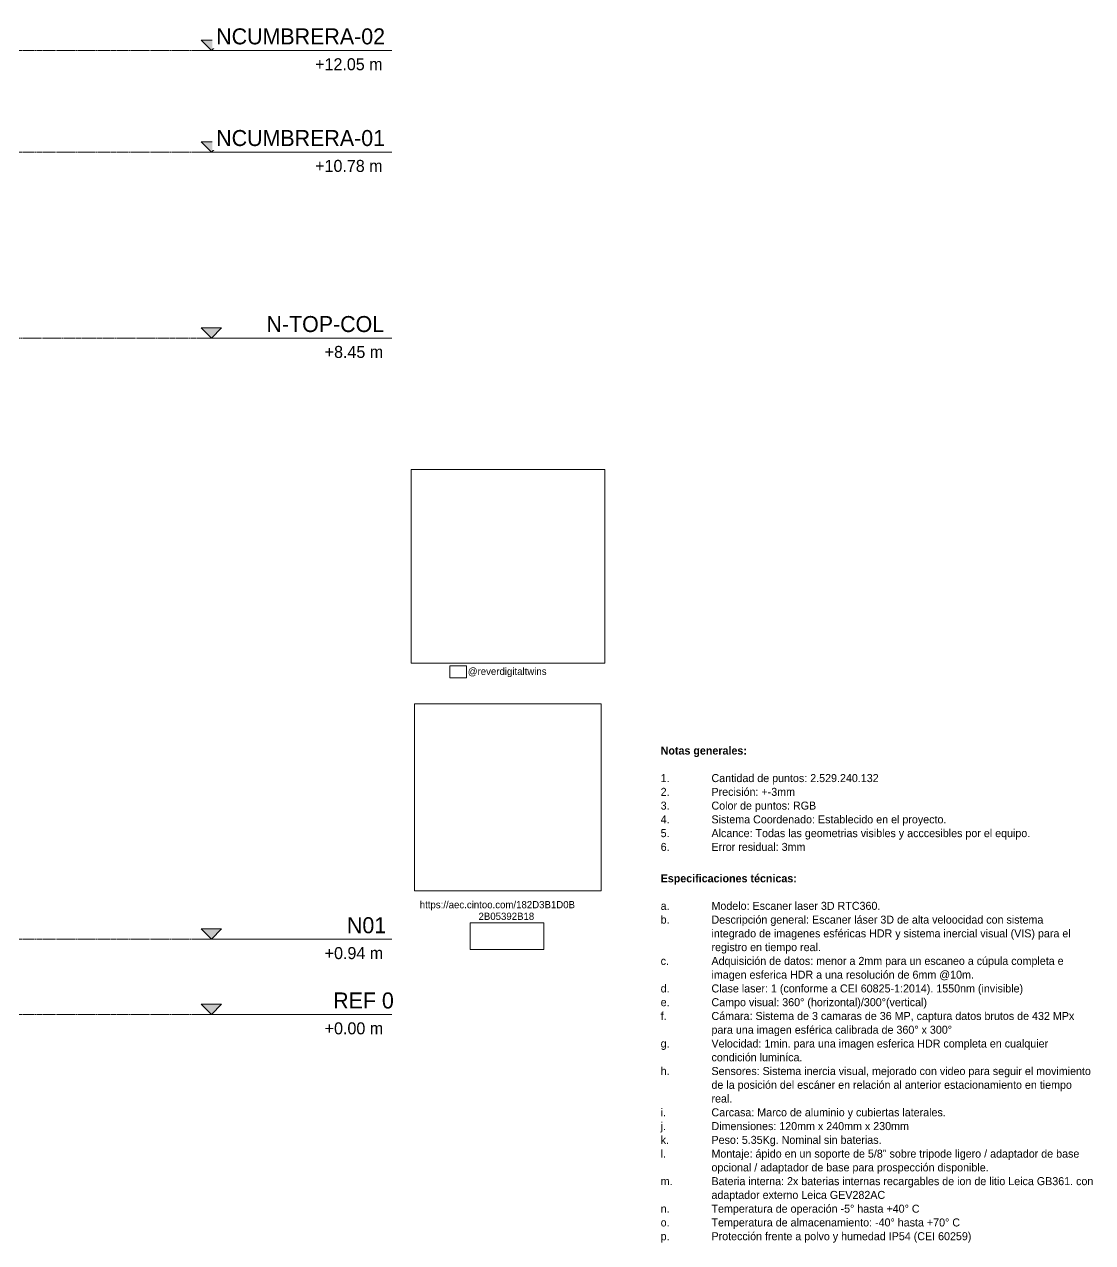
# Model space of a CAD drawing. Header units: centimetres. Extents: x -6747 to 14796, y -285 to 1548.
# Drawn here: x 13461 to 14796, y -285 to 1237 of the extents above; entities that cross this region are included whole.
import ezdxf

# ---------------------------------------------------------------- set-up
doc = ezdxf.new("R2010")
doc.units = ezdxf.units.CM
doc.linetypes.add('Centre', pattern=[3.175, 0.635, -0.475, 1.59, -0.475])
doc.linetypes.add('Dash', pattern=[0.635, 0.3175, -0.3175])
for name, color, linetype, lineweight in [('A-FLOR-LEVL', 7, 'Continuous', 9), ('G-ANNO-REFR', 7, 'Dash', 18), ('G-ANNO-TEXT', 7, 'Continuous', 9)]:
    doc.layers.add(name, color=color, linetype=linetype, lineweight=lineweight)
doc.styles.add('Century Gothic', font='GOTHIC.TTF', dxfattribs={"height": 20})
doc.styles.add('Century Gothic_1', font='GOTHIC.TTF', dxfattribs={"height": 15})
doc.styles.add('Century Gothic_3', font='GOTHIC.TTF', dxfattribs={"height": 9})
doc.styles.add('Century Gothic_4', font='GOTHIC.TTF', dxfattribs={"height": 10})
doc.styles.add('Century Gothic_B', font='GOTHICB.TTF', dxfattribs={"height": 10})
picture_1 = doc.add_image_def('image1.jpg', size_in_pixel=(275, 100))
picture_2 = doc.add_image_def('image2.png', size_in_pixel=(160, 160))
picture_3 = doc.add_image_def('image3.jpeg', size_in_pixel=(2000, 2000))
picture_4 = doc.add_image_def('image4.jpg', size_in_pixel=(434, 317))

# ---------------------------------------------------------------- blocks, each defined once
blk = doc.blocks.new('Level - Con_Triangulo-1145637-Elevación Eje 16')
at = {"layer": 'A-FLOR-LEVL', "true_color": 0xe2e2e2}
blk.add_hatch(color=254, dxfattribs=at).paths.add_polyline_path([(-6508.6, 12.9), (-6495.8, 0), (-6482.9, 12.9)])
at = {"layer": 'A-FLOR-LEVL', "color": 253, "true_color": 0xaaaaaa}
for p, q in [((-6482.9, 0), (-6721.3, 0)), ((-6508.6, 12.9), (-6482.9, 12.9)), ((-6495.8, 0), (-6508.6, 12.9)), ((-6482.9, 12.9), (-6495.8, 0))]:
    blk.add_line(p, q, dxfattribs=at)

msp = doc.modelspace()

# ---------------------------------------------------------------- linework, layer by layer
at = {"layer": 'A-FLOR-LEVL', "color": 253, "linetype": 'Centre', "true_color": 0xaaaaaa}
for p, q in [((6967.439, 1204.505), (13681.569, 1204.505)), ((6967.439, 1077.508), (13681.569, 1077.508)), ((13681.569, 845.103), (6967.439, 845.103)), ((6967.439, 94), (13681.569, 94)), ((6967.439, 0), (13681.569, 0))]:
    msp.add_line(p, q, dxfattribs=at)

# ---------------------------------------------------------------- block references
at = {"layer": 'A-FLOR-LEVL', "color": 253, "true_color": 0xaaaaaa, "extrusion": (0, 0, -1)}
for p in [(-7198.673, 1204.505), (-7198.673, 1077.508), (-7198.673, 845.103), (-7198.673, 94), (-7198.673, 0)]:
    msp.add_blockref('Level - Con_Triangulo-1145637-Elevación Eje 16', p, dxfattribs=at)

# ---------------------------------------------------------------- texts
at = {"layer": 'G-ANNO-TEXT', "attachment_point": 1}
for s, insert, char_height, width, style in [('@reverdigitaltwins', (14014.932, 433.164), 9, 128.67084, 'Century Gothic_3'), ('Notas generales:', (14255.995, 334.701), 10, 141.49784, 'Century Gothic_B'), ('1.', (14255.995, 300.305), 10, 76.96958, 'Century Gothic_4'), ('Cantidad de puntos: 2.529.240.132', (14319.495, 300.305), 10, 287.40497, 'Century Gothic_4'), ('2.', (14255.995, 283.107), 10, 76.96958, 'Century Gothic_4'), ('Precisión: +-3mm', (14319.495, 283.107), 10, 141.097, 'Century Gothic_4'), ('3.', (14255.995, 265.909), 10, 76.96958, 'Century Gothic_4'), ('Color de puntos: RGB', (14319.495, 265.909), 10, 178.37547, 'Century Gothic_4'), ('4.', (14255.995, 248.711), 10, 76.96958, 'Century Gothic_4'), ('Sistema Coordenado: Establecido en el proyecto.', (14319.495, 248.711), 10, 416.47666, 'Century Gothic_4'), ('5.', (14255.995, 231.513), 10, 76.96958, 'Century Gothic_4'), ('Alcance: Todas las geometrias visibles y acccesibles por el equipo.', (14319.495, 231.513), 10, 557.9745, 'Century Gothic_4'), ('6.', (14255.995, 214.315), 10, 76.96958, 'Century Gothic_4'), ('Error residual: 3mm', (14319.495, 214.315), 10, 156.72991, 'Century Gothic_4'), ('Especificaciones técnicas:', (14255.995, 175.082), 10, 222.86912, 'Century Gothic_B'), ('https://aec.cintoo.com/182D3B1D0B', (13954.927, 141.669), 9, 262.55266, 'Century Gothic_3'), ('a.', (14255.995, 140.686), 10, 76.96958, 'Century Gothic_4'), ('Modelo: Escaner laser 3D RTC360.', (14319.495, 140.686), 10, 280.59062, 'Century Gothic_4'), ('2B05392B18', (14028.349, 127.117), 9, 84.17719, 'Century Gothic_3'), ('b.', (14255.995, 123.488), 10, 76.96958, 'Century Gothic_4'), ('Descripción general: Escaner láser 3D de alta veloocidad con sistema ', (14319.495, 123.488), 10, 590.84369, 'Century Gothic_4'), ('integrado de imagenes esféricas HDR y sistema inercial visual (VIS) para el ', (14319.495, 106.29), 10, 624.11372, 'Century Gothic_4'), ('registro en tiempo real.', (14319.495, 89.092), 10, 192.405, 'Century Gothic_4'), ('c.', (14255.995, 71.894), 10, 76.96958, 'Century Gothic_4'), ('Adquisición de datos: menor a 2mm para un escaneo a cúpula completa e ', (14319.495, 71.894), 10, 640.14747, 'Century Gothic_4'), ('imagen esferica HDR a una resolución de 6mm @10m.', (14319.495, 54.696), 10, 454.15597, 'Century Gothic_4'), ('d.', (14255.995, 37.498), 10, 76.96958, 'Century Gothic_4'), ('Clase laser: 1 (conforme a CEI 60825-1:2014). 1550nm (invisible)', (14319.495, 37.498), 10, 525.907, 'Century Gothic_4'), ('e.', (14255.995, 20.3), 10, 76.96958, 'Century Gothic_4'), ('Campo visual: 360° (horizontal)/300°(vertical)', (14319.495, 20.3), 10, 376.79312, 'Century Gothic_4'), ('f.', (14255.995, 3.102), 10, 76.96958, 'Century Gothic_4'), ('Cámara: Sistema de 3 camaras de 36 MP, captura datos brutos de 432 MPx ', (14319.495, 3.102), 10, 637.74241, 'Century Gothic_4'), ('para una imagen esférica calibrada de 360° x 300°', (14319.495, -14.095), 10, 426.89859, 'Century Gothic_4'), ('g.', (14255.995, -31.293), 10, 76.96958, 'Century Gothic_4'), ('Velocidad: 1min. para una imagen esferica HDR completa en cualquier ', (14319.495, -31.293), 10, 606.47659, 'Century Gothic_4'), ('condición luminíca.', (14319.495, -48.491), 10, 164.74678, 'Century Gothic_4'), ('h.', (14255.995, -65.689), 10, 76.96958, 'Century Gothic_4'), ('Sensores: Sistema inercia visual, mejorado con video para seguir el movimiento ', (14319.495, -65.689), 10, 667.40484, 'Century Gothic_4'), ('de la posición del escáner en relación al anterior estacionamiento en tiempo ', (14319.495, -82.887), 10, 652.17278, 'Century Gothic_4'), ('real. ', (14319.495, -100.085), 10, 40.88606, 'Century Gothic_4'), ('i.', (14255.995, -117.283), 10, 76.96958, 'Century Gothic_4'), ('Carcasa: Marco de aluminio y cubiertas laterales.', (14319.495, -117.283), 10, 416.47666, 'Century Gothic_4'), ('j.', (14255.995, -134.481), 10, 76.96958, 'Century Gothic_4'), ('Dimensiones: 120mm x 240mm x 230mm ', (14319.495, -134.481), 10, 339.9155, 'Century Gothic_4'), ('k.', (14255.995, -151.679), 10, 76.96958, 'Century Gothic_4'), ('Peso: 5.35Kg. Nominal sin baterias.', (14319.495, -151.679), 10, 284.59906, 'Century Gothic_4'), ('l.', (14255.995, -168.877), 10, 76.96958, 'Century Gothic_4'), ('Montaje: ápido en un soporte de 5/8" sobre tripode ligero / adaptador de base ', (14319.495, -168.877), 10, 667.40484, 'Century Gothic_4'), ('opcional / adaptador de base para prospección disponible.', (14319.495, -186.075), 10, 507.06734, 'Century Gothic_4'), ('m.', (14255.995, -203.273), 10, 76.96958, 'Century Gothic_4'), ('Bateria interna: 2x baterias internas recargables de ion de litio Leica GB361. con ', (14319.495, -203.273), 10, 667.40484, 'Century Gothic_4'), ('adaptador externo Leica GEV282AC', (14319.495, -220.47), 10, 305.44294, 'Century Gothic_4'), ('n.', (14255.995, -237.668), 10, 76.96958, 'Century Gothic_4'), ('Temperatura de operación -5° hasta +40° C', (14319.495, -237.668), 10, 365.16866, 'Century Gothic_4'), ('o.', (14255.995, -254.866), 10, 76.96958, 'Century Gothic_4'), ('Temperatura de almacenamiento: -40° hasta +70° C', (14319.495, -254.866), 10, 438.12222, 'Century Gothic_4'), ('Protección frente a polvo y humedad IP54 (CEI 60259)', (14319.495, -272.064), 10, 452.95344, 'Century Gothic_4'), ('p.', (14255.995, -272.064), 10, 76.96958, 'Century Gothic_4')]:
    msp.add_mtext(s, dxfattribs=dict(at, insert=insert, char_height=char_height, width=width, style=style))

# ---------------------------------------------------------------- pictures from other files: only their frames are drawn
at = {"layer": 'G-ANNO-REFR'}
image = msp.add_image(picture_3, insert=(13944.213, 438.707), size_in_units=(242.019, 242.019), dxfattribs=at)
image.dxf.flags = 7
image = msp.add_image(picture_4, insert=(13992.441, 420.448), size_in_units=(20.95, 15.302), dxfattribs=at)
image.dxf.flags = 7
image = msp.add_image(picture_2, insert=(13948.213, 154.584), size_in_units=(233.6, 233.6), dxfattribs=at)
image.dxf.flags = 7
image = msp.add_image(picture_1, insert=(14018.027, 81.017), size_in_units=(91.791, 33.379), dxfattribs=at)
image.dxf.flags = 7

# ---------------------------------------------------------------- next in the draw order: texts
at = {"layer": 'A-FLOR-LEVL', "color": 9, "true_color": 0xb7b7b7, "attachment_point": 1, "bg_fill": 3, "box_fill_scale": 1.25, "bg_fill_color": 256, "bg_fill_true_color": 13158600, "bg_fill_transparency": 0}
for s, insert, char_height, width, style in [('NCUMBRERA-02', (13700.526, 1231.973), 20, 262.15181, 'Century Gothic'), ('+12.05 m', (13824.226, 1194.661), 15, 112.23625, 'Century Gothic_1'), ('NCUMBRERA-01', (13700.526, 1104.976), 20, 262.15181, 'Century Gothic'), ('+10.78 m', (13824.226, 1067.664), 15, 112.23625, 'Century Gothic_1'), ('N-TOP-COL', (13763.326, 872.571), 20, 185.9915, 'Century Gothic'), ('+8.45 m', (13836.126, 835.259), 15, 97.80587, 'Century Gothic_1'), ('N01', (13863.926, 121.468), 20, 64.135, 'Century Gothic'), ('+0.94 m', (13836.126, 84.156), 15, 97.80587, 'Century Gothic_1'), ('REF 0', (13846.726, 27.468), 20, 84.97887, 'Century Gothic'), ('+0.00 m', (13836.126, -9.844), 15, 97.80587, 'Century Gothic_1')]:
    msp.add_mtext(s, dxfattribs=dict(at, insert=insert, char_height=char_height, width=width, style=style))

doc.saveas('drawing.dxf')
